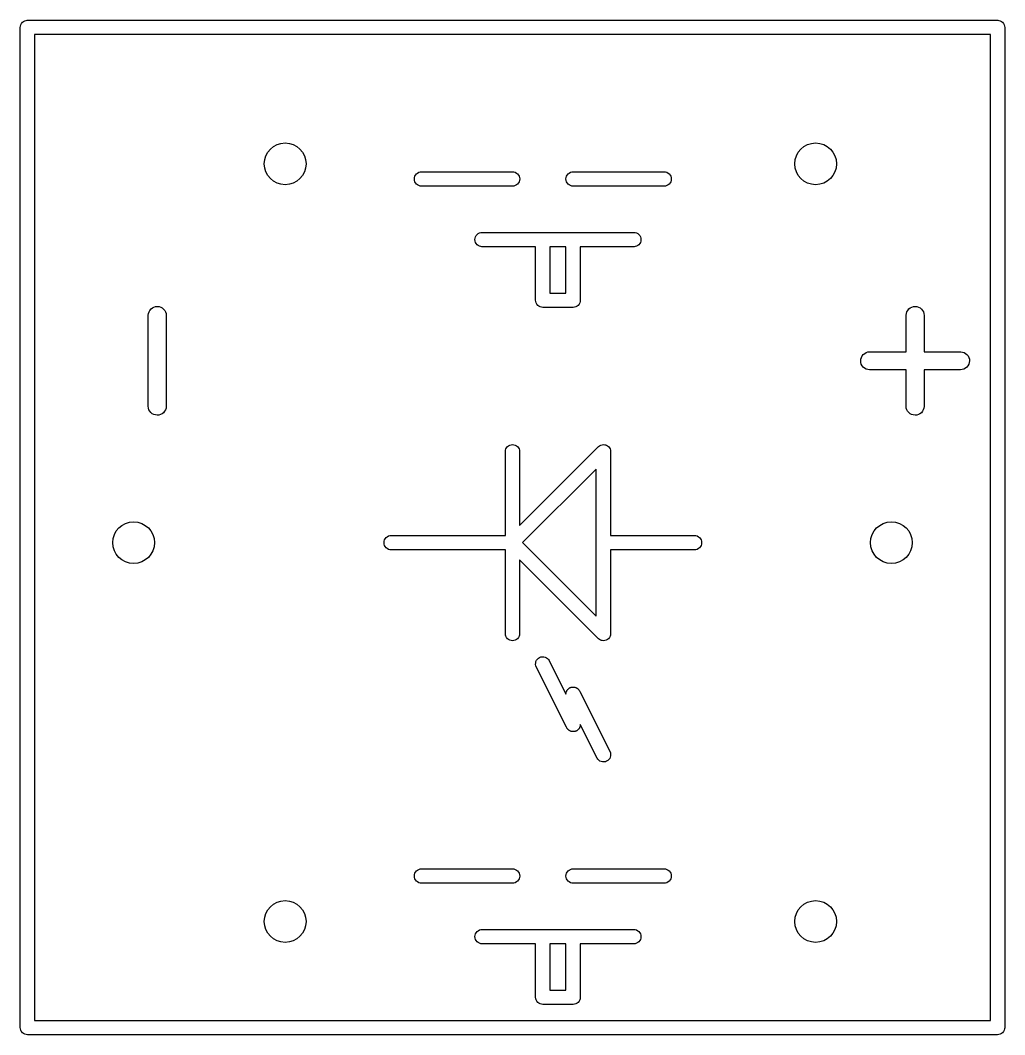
# Model space of a CAD drawing. Extents: x 17 to 176, y -177 to -9.
# Drawn here: x 21.57 to 29.82, y -148.39 to -139.89 of the extents above; entities that cross this region are included whole.
import ezdxf

# ---------------------------------------------------------------- set-up
doc = ezdxf.new("R2010")
doc.units = 0
doc.layers.add('BLACK', color=7, linetype='CONTINUOUS')

msp = doc.modelspace()

# ---------------------------------------------------------------- linework, layer by layer
at = {"layer": 'BLACK', "linetype": 'CONTINUOUS'}
for p, q in [((21.5737, -139.952), (21.5749, -139.94)), ((21.5749, -139.94), (21.5783, -139.929)), ((21.5783, -139.929), (21.5839, -139.919)), ((21.5839, -139.919), (21.5914, -139.909)), ((21.5914, -139.909), (21.6005, -139.902)), ((21.6005, -139.902), (21.6109, -139.896)), ((21.6109, -139.896), (21.6222, -139.893)), ((21.6222, -139.893), (21.6311, -139.892)), ((21.6311, -139.892), (21.6311, -139.892)), ((21.6311, -139.892), (21.634, -139.892)), ((21.634, -139.892), (21.6369, -139.892)), ((21.6369, -139.892), (29.7591, -139.892)), ((29.7591, -139.892), (29.762, -139.892)), ((29.762, -139.892), (29.7649, -139.892)), ((29.7649, -139.892), (29.7649, -139.892)), ((29.7649, -139.892), (29.7738, -139.893)), ((29.7738, -139.893), (29.7851, -139.896)), ((29.7851, -139.896), (29.7955, -139.902)), ((29.7955, -139.902), (29.8046, -139.909)), ((29.8046, -139.909), (29.8121, -139.919)), ((29.8121, -139.919), (29.8177, -139.929)), ((29.8177, -139.929), (29.8211, -139.94)), ((29.8211, -139.94), (29.8223, -139.952)), ((21.574, -139.955), (21.5737, -139.952)), ((21.574, -148.331), (21.574, -139.955)), ((21.694, -140.012), (21.694, -148.274)), ((29.702, -140.012), (21.694, -140.012)), ((29.702, -140.203), (29.702, -140.012)), ((29.8223, -139.952), (29.822, -139.955)), ((29.822, -139.955), (29.822, -148.331)), ((29.702, -148.274), (29.702, -140.203)), ((24.8757, -141.222), (24.8769, -141.21)), ((24.8769, -141.21), (24.8803, -141.199)), ((24.8803, -141.199), (24.8859, -141.189)), ((24.8859, -141.189), (24.8934, -141.179)), ((24.8934, -141.179), (24.9025, -141.172)), ((24.9025, -141.172), (24.9129, -141.166)), ((24.9129, -141.166), (24.9242, -141.163)), ((24.9242, -141.163), (24.9331, -141.162)), ((24.9331, -141.162), (25.7009, -141.162)), ((25.7009, -141.162), (25.7098, -141.163)), ((25.7098, -141.163), (25.7211, -141.166)), ((25.7211, -141.166), (25.7315, -141.172)), ((25.7315, -141.172), (25.7406, -141.179)), ((25.7406, -141.179), (25.7481, -141.189)), ((25.7481, -141.189), (25.7537, -141.199)), ((25.7537, -141.199), (25.7571, -141.21)), ((25.7571, -141.21), (25.7583, -141.222)), ((26.1457, -141.222), (26.1469, -141.21)), ((26.1469, -141.21), (26.1503, -141.199)), ((26.1503, -141.199), (26.1559, -141.189)), ((26.1559, -141.189), (26.1634, -141.179)), ((26.1634, -141.179), (26.1725, -141.172)), ((26.1725, -141.172), (26.1829, -141.166)), ((26.1829, -141.166), (26.1942, -141.163)), ((26.1942, -141.163), (26.2031, -141.162)), ((26.2031, -141.162), (26.9709, -141.162)), ((26.9709, -141.162), (26.9798, -141.163)), ((26.9798, -141.163), (26.9911, -141.166)), ((26.9911, -141.166), (27.0015, -141.172)), ((27.0015, -141.172), (27.0106, -141.179)), ((27.0106, -141.179), (27.0181, -141.189)), ((27.0181, -141.189), (27.0237, -141.199)), ((27.0237, -141.199), (27.0271, -141.21)), ((27.0271, -141.21), (27.0283, -141.222)), ((24.8769, -141.234), (24.8757, -141.222)), ((24.8803, -141.245), (24.8769, -141.234)), ((24.8859, -141.255), (24.8803, -141.245)), ((24.8934, -141.265), (24.8859, -141.255)), ((24.9025, -141.272), (24.8934, -141.265)), ((24.9129, -141.278), (24.9025, -141.272)), ((24.9242, -141.281), (24.9129, -141.278)), ((24.9331, -141.282), (24.9242, -141.281)), ((25.7009, -141.282), (24.9331, -141.282)), ((25.7098, -141.281), (25.7009, -141.282)), ((25.7211, -141.278), (25.7098, -141.281)), ((25.7315, -141.272), (25.7211, -141.278)), ((25.7406, -141.265), (25.7315, -141.272)), ((25.7481, -141.255), (25.7406, -141.265)), ((25.7537, -141.245), (25.7481, -141.255)), ((25.7571, -141.234), (25.7537, -141.245)), ((25.7583, -141.222), (25.7571, -141.234)), ((26.1469, -141.234), (26.1457, -141.222)), ((26.1503, -141.245), (26.1469, -141.234)), ((26.1559, -141.255), (26.1503, -141.245)), ((26.1634, -141.265), (26.1559, -141.255)), ((26.1725, -141.272), (26.1634, -141.265)), ((26.1829, -141.278), (26.1725, -141.272)), ((26.1942, -141.281), (26.1829, -141.278)), ((26.2031, -141.282), (26.1942, -141.281)), ((26.9709, -141.282), (26.2031, -141.282)), ((26.9798, -141.281), (26.9709, -141.282)), ((26.9911, -141.278), (26.9798, -141.281)), ((27.0015, -141.272), (26.9911, -141.278)), ((27.0106, -141.265), (27.0015, -141.272)), ((27.0181, -141.255), (27.0106, -141.265)), ((27.0237, -141.245), (27.0181, -141.255)), ((27.0271, -141.234), (27.0237, -141.245)), ((27.0283, -141.222), (27.0271, -141.234)), ((25.3837, -141.73), (25.3849, -141.718)), ((25.3849, -141.718), (25.3883, -141.707)), ((25.3883, -141.707), (25.3939, -141.697)), ((25.3939, -141.697), (25.4014, -141.687)), ((25.4014, -141.687), (25.4105, -141.68)), ((25.4105, -141.68), (25.4209, -141.674)), ((25.4209, -141.674), (25.4322, -141.671)), ((25.4322, -141.671), (25.4411, -141.67)), ((25.4411, -141.67), (25.9491, -141.67)), ((25.9491, -141.67), (25.952, -141.67)), ((25.952, -141.67), (25.9549, -141.67)), ((25.9549, -141.67), (26.2031, -141.67)), ((26.2031, -141.67), (26.206, -141.67)), ((26.206, -141.67), (26.2089, -141.67)), ((26.2089, -141.67), (26.7169, -141.67)), ((26.7169, -141.67), (26.7258, -141.671)), ((26.7258, -141.671), (26.7371, -141.674)), ((26.7371, -141.674), (26.7475, -141.68)), ((26.7475, -141.68), (26.7566, -141.687)), ((26.7566, -141.687), (26.7641, -141.697)), ((26.7641, -141.697), (26.7697, -141.707)), ((26.7697, -141.707), (26.7731, -141.718)), ((26.7731, -141.718), (26.7743, -141.73)), ((25.3849, -141.742), (25.3837, -141.73)), ((25.3883, -141.753), (25.3849, -141.742)), ((25.3939, -141.763), (25.3883, -141.753)), ((25.4014, -141.773), (25.3939, -141.763)), ((25.4105, -141.78), (25.4014, -141.773)), ((25.4209, -141.786), (25.4105, -141.78)), ((25.4322, -141.789), (25.4209, -141.786)), ((25.4411, -141.79), (25.4322, -141.789)), ((25.892, -141.79), (25.4411, -141.79)), ((25.892, -142.235), (25.892, -141.79)), ((26.012, -141.79), (26.012, -142.178)), ((26.146, -141.79), (26.012, -141.79)), ((26.146, -142.178), (26.146, -141.79)), ((26.7169, -141.79), (26.266, -141.79)), ((26.266, -141.79), (26.266, -142.235)), ((26.7258, -141.789), (26.7169, -141.79)), ((26.7371, -141.786), (26.7258, -141.789)), ((26.7475, -141.78), (26.7371, -141.786)), ((26.7566, -141.773), (26.7475, -141.78)), ((26.7641, -141.763), (26.7566, -141.773)), ((26.7697, -141.753), (26.7641, -141.763)), ((26.7731, -141.742), (26.7697, -141.753)), ((26.7743, -141.73), (26.7731, -141.742)), ((25.8917, -142.238), (25.892, -142.235)), ((25.8929, -142.25), (25.8917, -142.238)), ((26.012, -142.178), (26.146, -142.178)), ((26.266, -142.235), (26.2663, -142.238)), ((26.2663, -142.238), (26.266, -142.241)), ((22.6525, -142.336), (22.6595, -142.323)), ((22.6595, -142.323), (22.669, -142.311)), ((22.669, -142.311), (22.6804, -142.302)), ((22.6804, -142.302), (22.6933, -142.296)), ((22.6933, -142.296), (22.7074, -142.291)), ((22.7074, -142.291), (22.722, -142.29)), ((22.722, -142.29), (22.7365, -142.292)), ((22.7365, -142.292), (22.7505, -142.296)), ((22.7505, -142.296), (22.7634, -142.303)), ((22.7634, -142.303), (22.7746, -142.312)), ((22.7746, -142.312), (22.7839, -142.324)), ((25.8963, -142.261), (25.8929, -142.25)), ((25.9019, -142.271), (25.8963, -142.261)), ((25.9094, -142.281), (25.9019, -142.271)), ((25.9185, -142.288), (25.9094, -142.281)), ((25.9289, -142.294), (25.9185, -142.288)), ((25.9402, -142.297), (25.9289, -142.294)), ((25.952, -142.298), (25.9402, -142.297)), ((25.9549, -142.298), (25.952, -142.298)), ((26.2031, -142.298), (25.9549, -142.298)), ((26.206, -142.298), (26.2031, -142.298)), ((26.2178, -142.297), (26.206, -142.298)), ((26.2291, -142.294), (26.2178, -142.297)), ((26.2395, -142.288), (26.2291, -142.294)), ((26.2486, -142.281), (26.2395, -142.288)), ((26.2561, -142.271), (26.2486, -142.281)), ((26.2617, -142.261), (26.2561, -142.271)), ((26.2651, -142.25), (26.2617, -142.261)), ((26.266, -142.241), (26.2651, -142.25)), ((26.266, -142.241), (26.266, -142.241)), ((29.0025, -142.336), (29.0095, -142.323)), ((29.0095, -142.323), (29.019, -142.311)), ((29.019, -142.311), (29.0304, -142.302)), ((29.0304, -142.302), (29.0433, -142.296)), ((29.0433, -142.296), (29.0574, -142.291)), ((29.0574, -142.291), (29.072, -142.29)), ((29.072, -142.29), (29.0865, -142.292)), ((29.0865, -142.292), (29.1005, -142.296)), ((29.1005, -142.296), (29.1134, -142.303)), ((29.1134, -142.303), (29.1246, -142.312)), ((29.1246, -142.312), (29.1339, -142.324)), ((22.6464, -142.364), (22.6481, -142.349)), ((22.6464, -142.365), (22.6464, -142.364)), ((22.6464, -143.127), (22.6464, -142.365)), ((22.6481, -142.349), (22.6525, -142.336)), ((22.7839, -142.324), (22.7908, -142.336)), ((22.7908, -142.336), (22.795, -142.35)), ((22.795, -142.35), (22.7964, -142.365)), ((22.7964, -142.365), (22.7964, -143.127)), ((28.9964, -142.364), (28.9981, -142.349)), ((28.9964, -142.365), (28.9964, -142.364)), ((28.9964, -142.671), (28.9964, -142.365)), ((28.9981, -142.349), (29.0025, -142.336)), ((29.1339, -142.324), (29.1408, -142.336)), ((29.1408, -142.336), (29.145, -142.35)), ((29.145, -142.35), (29.1464, -142.365)), ((29.1464, -142.365), (29.1464, -142.671)), ((28.6155, -142.745), (28.617, -142.731)), ((28.6168, -142.76), (28.6155, -142.745)), ((28.617, -142.731), (28.6213, -142.717)), ((28.6213, -142.717), (28.6283, -142.704)), ((28.6283, -142.704), (28.6376, -142.693)), ((28.6376, -142.693), (28.649, -142.684)), ((28.649, -142.684), (28.6619, -142.677)), ((28.6619, -142.677), (28.6759, -142.672)), ((28.6759, -142.672), (28.6905, -142.671)), ((28.6905, -142.671), (28.9964, -142.671)), ((29.1464, -142.671), (29.4524, -142.671)), ((29.4524, -142.671), (29.4534, -142.671)), ((29.4534, -142.671), (29.468, -142.673)), ((29.468, -142.673), (29.4819, -142.677)), ((29.4819, -142.677), (29.4948, -142.684)), ((29.4948, -142.684), (29.506, -142.694)), ((29.506, -142.694), (29.5151, -142.705)), ((29.5151, -142.705), (29.5219, -142.718)), ((29.5219, -142.718), (29.5261, -142.732)), ((29.5274, -142.747), (29.5258, -142.761)), ((29.5261, -142.732), (29.5274, -142.747)), ((28.6209, -142.774), (28.6168, -142.76)), ((28.6277, -142.787), (28.6209, -142.774)), ((28.6369, -142.798), (28.6277, -142.787)), ((28.6481, -142.808), (28.6369, -142.798)), ((28.6609, -142.815), (28.6481, -142.808)), ((28.6749, -142.819), (28.6609, -142.815)), ((28.6894, -142.821), (28.6749, -142.819)), ((28.6905, -142.821), (28.6894, -142.821)), ((28.9964, -142.821), (28.6905, -142.821)), ((28.9964, -143.127), (28.9964, -142.821)), ((29.4524, -142.821), (29.1464, -142.821)), ((29.1464, -142.821), (29.1464, -143.127)), ((29.4669, -142.82), (29.4524, -142.821)), ((29.481, -142.815), (29.4669, -142.82)), ((29.4939, -142.808), (29.481, -142.815)), ((29.5052, -142.799), (29.4939, -142.808)), ((29.5146, -142.788), (29.5052, -142.799)), ((29.5215, -142.775), (29.5146, -142.788)), ((29.5258, -142.761), (29.5215, -142.775)), ((22.6479, -143.142), (22.6464, -143.127)), ((22.6521, -143.156), (22.6479, -143.142)), ((22.659, -143.168), (22.6521, -143.156)), ((22.6682, -143.18), (22.659, -143.168)), ((22.7833, -143.169), (22.7739, -143.181)), ((22.7904, -143.156), (22.7833, -143.169)), ((22.7948, -143.143), (22.7904, -143.156)), ((22.7964, -143.128), (22.7948, -143.143)), ((22.7964, -143.127), (22.7964, -143.128)), ((28.9979, -143.142), (28.9964, -143.127)), ((29.0021, -143.156), (28.9979, -143.142)), ((29.009, -143.168), (29.0021, -143.156)), ((29.0182, -143.18), (29.009, -143.168)), ((29.1333, -143.169), (29.1239, -143.181)), ((29.1404, -143.156), (29.1333, -143.169)), ((29.1448, -143.143), (29.1404, -143.156)), ((29.1464, -143.128), (29.1448, -143.143)), ((29.1464, -143.127), (29.1464, -143.128)), ((22.6795, -143.189), (22.6682, -143.18)), ((22.6924, -143.196), (22.6795, -143.189)), ((22.7063, -143.2), (22.6924, -143.196)), ((22.7209, -143.202), (22.7063, -143.2)), ((22.7355, -143.201), (22.7209, -143.202)), ((22.7495, -143.196), (22.7355, -143.201)), ((22.7625, -143.19), (22.7495, -143.196)), ((22.7739, -143.181), (22.7625, -143.19)), ((29.0295, -143.189), (29.0182, -143.18)), ((29.0424, -143.196), (29.0295, -143.189)), ((29.0563, -143.2), (29.0424, -143.196)), ((29.0709, -143.202), (29.0563, -143.2)), ((29.0855, -143.201), (29.0709, -143.202)), ((29.0995, -143.196), (29.0855, -143.201)), ((29.1125, -143.19), (29.0995, -143.196)), ((29.1239, -143.181), (29.1125, -143.19)), ((25.638, -143.505), (25.6389, -143.496)), ((25.638, -144.016), (25.638, -143.505)), ((25.6389, -143.496), (25.6423, -143.485)), ((25.6423, -143.485), (25.6479, -143.475)), ((25.6479, -143.475), (25.6554, -143.465)), ((25.6554, -143.465), (25.6645, -143.458)), ((25.6645, -143.458), (25.6749, -143.452)), ((25.6749, -143.452), (25.6862, -143.449)), ((25.6862, -143.449), (25.698, -143.448)), ((25.698, -143.448), (25.7098, -143.449)), ((25.7098, -143.449), (25.7211, -143.452)), ((25.7211, -143.452), (25.7315, -143.458)), ((25.7315, -143.458), (25.7406, -143.465)), ((25.7406, -143.465), (25.7481, -143.475)), ((25.7481, -143.475), (25.7537, -143.485)), ((25.7537, -143.485), (25.7571, -143.496)), ((25.7571, -143.496), (25.758, -143.505)), ((25.758, -144.125), (26.4155, -143.468)), ((25.758, -143.505), (25.758, -144.125)), ((26.4155, -143.468), (26.4174, -143.465)), ((26.4174, -143.465), (26.4196, -143.463)), ((26.4196, -143.463), (26.4197, -143.463)), ((26.4197, -143.463), (26.4265, -143.458)), ((26.4265, -143.458), (26.4369, -143.452)), ((26.4369, -143.452), (26.4482, -143.449)), ((26.4482, -143.449), (26.46, -143.448)), ((26.46, -143.448), (26.4718, -143.449)), ((26.4718, -143.449), (26.4796, -143.451)), ((26.4796, -143.451), (26.4831, -143.452)), ((26.4831, -143.452), (26.4935, -143.458)), ((26.4935, -143.458), (26.5026, -143.465)), ((26.5026, -143.465), (26.5101, -143.475)), ((26.5101, -143.475), (26.5157, -143.485)), ((26.5157, -143.485), (26.5191, -143.496)), ((26.5191, -143.496), (26.52, -143.505)), ((26.52, -143.505), (26.52, -143.505)), ((26.52, -143.505), (26.5203, -143.508)), ((26.5203, -143.508), (26.52, -143.511)), ((26.52, -143.511), (26.52, -144.21)), ((26.4, -143.653), (25.7829, -144.27)), ((26.4, -144.267), (26.4, -143.653)), ((25.638, -144.21), (25.638, -144.016)), ((24.6217, -144.27), (24.6229, -144.258)), ((24.6229, -144.282), (24.6217, -144.27)), ((24.6229, -144.258), (24.6263, -144.247)), ((24.6263, -144.247), (24.6319, -144.237)), ((24.6319, -144.237), (24.6394, -144.227)), ((24.6394, -144.227), (24.6485, -144.22)), ((24.6485, -144.22), (24.6589, -144.214)), ((24.6589, -144.214), (24.6702, -144.211)), ((24.6702, -144.211), (24.6791, -144.21)), ((24.6791, -144.21), (25.638, -144.21)), ((25.7829, -144.27), (26.4, -144.887)), ((26.3997, -144.27), (26.4, -144.267)), ((26.4, -144.273), (26.3997, -144.27)), ((26.4, -144.887), (26.4, -144.273)), ((26.52, -144.21), (27.2249, -144.21)), ((27.2249, -144.21), (27.2338, -144.211)), ((27.2338, -144.211), (27.2451, -144.214)), ((27.2451, -144.214), (27.2555, -144.22)), ((27.2555, -144.22), (27.2646, -144.227)), ((27.2646, -144.227), (27.2721, -144.237)), ((27.2721, -144.237), (27.2777, -144.247)), ((27.2777, -144.247), (27.2811, -144.258)), ((27.2811, -144.258), (27.2823, -144.27)), ((27.2823, -144.27), (27.2811, -144.282)), ((24.6263, -144.293), (24.6229, -144.282)), ((24.6319, -144.303), (24.6263, -144.293)), ((24.6394, -144.313), (24.6319, -144.303)), ((24.6485, -144.32), (24.6394, -144.313)), ((24.6589, -144.326), (24.6485, -144.32)), ((24.6702, -144.329), (24.6589, -144.326)), ((24.6791, -144.33), (24.6702, -144.329)), ((25.638, -144.33), (24.6791, -144.33)), ((25.638, -145.035), (25.638, -144.33)), ((27.2249, -144.33), (26.52, -144.33)), ((26.52, -144.33), (26.52, -145.029)), ((27.2338, -144.329), (27.2249, -144.33)), ((27.2451, -144.326), (27.2338, -144.329)), ((27.2555, -144.32), (27.2451, -144.326)), ((27.2646, -144.313), (27.2555, -144.32)), ((27.2721, -144.303), (27.2646, -144.313)), ((27.2777, -144.293), (27.2721, -144.303)), ((27.2811, -144.282), (27.2777, -144.293)), ((26.4155, -145.072), (25.758, -144.415)), ((25.758, -144.415), (25.758, -145.035)), ((25.6389, -145.044), (25.638, -145.035)), ((25.6423, -145.055), (25.6389, -145.044)), ((25.7571, -145.044), (25.7537, -145.055)), ((25.758, -145.035), (25.7571, -145.044)), ((26.5191, -145.044), (26.5157, -145.055)), ((26.52, -145.035), (26.5191, -145.044)), ((26.52, -145.029), (26.5203, -145.032)), ((26.5203, -145.032), (26.52, -145.035)), ((26.52, -145.035), (26.52, -145.035)), ((25.6479, -145.065), (25.6423, -145.055)), ((25.6554, -145.075), (25.6479, -145.065)), ((25.6645, -145.082), (25.6554, -145.075)), ((25.6749, -145.088), (25.6645, -145.082)), ((25.6862, -145.091), (25.6749, -145.088)), ((25.698, -145.092), (25.6862, -145.091)), ((25.7098, -145.091), (25.698, -145.092)), ((25.7211, -145.088), (25.7098, -145.091)), ((25.7315, -145.082), (25.7211, -145.088)), ((25.7406, -145.075), (25.7315, -145.082)), ((25.7481, -145.065), (25.7406, -145.075)), ((25.7537, -145.055), (25.7481, -145.065)), ((26.4174, -145.075), (26.4155, -145.072)), ((26.4196, -145.076), (26.4174, -145.075)), ((26.4197, -145.077), (26.4196, -145.076)), ((26.4265, -145.082), (26.4197, -145.077)), ((26.4369, -145.088), (26.4265, -145.082)), ((26.4404, -145.089), (26.4369, -145.088)), ((26.4482, -145.091), (26.4404, -145.089)), ((26.46, -145.092), (26.4482, -145.091)), ((26.4718, -145.091), (26.46, -145.092)), ((26.4831, -145.088), (26.4718, -145.091)), ((26.4935, -145.082), (26.4831, -145.088)), ((26.5026, -145.075), (26.4935, -145.082)), ((26.5101, -145.065), (26.5026, -145.075)), ((26.5157, -145.055), (26.5101, -145.065)), ((25.8919, -145.29), (25.8922, -145.278)), ((25.8939, -145.302), (25.8919, -145.29)), ((25.8922, -145.278), (25.8948, -145.267)), ((25.8948, -145.267), (25.8996, -145.256)), ((25.8996, -145.256), (25.9065, -145.246)), ((25.9065, -145.246), (25.915, -145.238)), ((25.915, -145.238), (25.925, -145.232)), ((25.925, -145.232), (25.9361, -145.228)), ((25.9361, -145.228), (25.9477, -145.226)), ((25.9477, -145.226), (25.9595, -145.226)), ((25.9595, -145.226), (25.9711, -145.229)), ((25.9711, -145.229), (25.9819, -145.234)), ((25.9819, -145.234), (25.9915, -145.24)), ((25.9915, -145.24), (25.9996, -145.249)), ((25.9996, -145.249), (26.0043, -145.257)), ((26.0043, -145.257), (26.146, -145.54)), ((25.897, -145.31), (25.8939, -145.302)), ((26.1501, -145.816), (25.897, -145.31)), ((26.146, -145.537), (26.1461, -145.536)), ((26.146, -145.539), (26.146, -145.537)), ((26.146, -145.54), (26.146, -145.539)), ((26.1461, -145.536), (26.1462, -145.532)), ((26.1462, -145.532), (26.1467, -145.53)), ((26.1467, -145.53), (26.1469, -145.528)), ((26.1469, -145.528), (26.148, -145.525)), ((26.148, -145.525), (26.1488, -145.521)), ((26.1488, -145.521), (26.1497, -145.519)), ((26.1497, -145.519), (26.1503, -145.517)), ((26.1503, -145.517), (26.1521, -145.514)), ((26.1521, -145.514), (26.1536, -145.51)), ((26.1536, -145.51), (26.1549, -145.508)), ((26.1549, -145.508), (26.1559, -145.507)), ((26.1559, -145.507), (26.1583, -145.504)), ((26.1583, -145.504), (26.1605, -145.5)), ((26.1605, -145.5), (26.162, -145.499)), ((26.162, -145.499), (26.1634, -145.497)), ((26.1634, -145.497), (26.1663, -145.495)), ((26.1663, -145.495), (26.169, -145.492)), ((26.169, -145.492), (26.1709, -145.491)), ((26.1709, -145.491), (26.1725, -145.49)), ((26.1725, -145.49), (26.1758, -145.488)), ((26.1758, -145.488), (26.179, -145.486)), ((26.179, -145.486), (26.181, -145.485)), ((26.181, -145.485), (26.1829, -145.484)), ((26.1829, -145.484), (26.1866, -145.483)), ((26.1866, -145.483), (26.1901, -145.482)), ((26.1901, -145.482), (26.1922, -145.481)), ((26.1922, -145.481), (26.1942, -145.481)), ((26.1942, -145.481), (26.198, -145.48)), ((26.198, -145.48), (26.2017, -145.48)), ((26.2017, -145.48), (26.2039, -145.48)), ((26.2039, -145.48), (26.206, -145.48)), ((26.206, -145.48), (26.2098, -145.48)), ((26.2098, -145.48), (26.2135, -145.48)), ((26.2135, -145.48), (26.2156, -145.481)), ((26.2156, -145.481), (26.2178, -145.481)), ((26.2178, -145.481), (26.2214, -145.482)), ((26.2214, -145.482), (26.2251, -145.483)), ((26.2251, -145.483), (26.227, -145.484)), ((26.227, -145.484), (26.2291, -145.484)), ((26.2291, -145.484), (26.2324, -145.486)), ((26.2324, -145.486), (26.2359, -145.488)), ((26.2359, -145.488), (26.2376, -145.489)), ((26.2376, -145.489), (26.2395, -145.49)), ((26.2395, -145.49), (26.2424, -145.492)), ((26.2424, -145.492), (26.2455, -145.494)), ((26.2455, -145.494), (26.247, -145.496)), ((26.247, -145.496), (26.2486, -145.497)), ((26.2486, -145.497), (26.251, -145.5)), ((26.251, -145.5), (26.2536, -145.503)), ((26.2536, -145.503), (26.2548, -145.505)), ((26.2548, -145.505), (26.2561, -145.507)), ((26.2561, -145.507), (26.2579, -145.51)), ((26.2579, -145.51), (26.2583, -145.511)), ((26.2583, -145.511), (26.2593, -145.512)), ((26.2593, -145.512), (26.2617, -145.517)), ((26.2617, -145.517), (26.2619, -145.518)), ((26.2619, -145.518), (26.515, -146.024)), ((26.264, -145.809), (26.2632, -145.813)), ((26.2651, -145.806), (26.264, -145.809)), ((26.2653, -145.804), (26.2651, -145.806)), ((26.2658, -145.802), (26.2653, -145.804)), ((26.2659, -145.798), (26.2658, -145.802)), ((26.266, -145.797), (26.2659, -145.798)), ((26.4077, -146.077), (26.266, -145.794)), ((26.266, -145.794), (26.266, -145.795)), ((26.266, -145.795), (26.266, -145.797)), ((26.1503, -145.817), (26.1501, -145.816)), ((26.1527, -145.822), (26.1503, -145.817)), ((26.1537, -145.823), (26.1527, -145.822)), ((26.1541, -145.824), (26.1537, -145.823)), ((26.1559, -145.827), (26.1541, -145.824)), ((26.1572, -145.829), (26.1559, -145.827)), ((26.1584, -145.831), (26.1572, -145.829)), ((26.161, -145.834), (26.1584, -145.831)), ((26.1634, -145.837), (26.161, -145.834)), ((26.165, -145.838), (26.1634, -145.837)), ((26.1665, -145.84), (26.165, -145.838)), ((26.1696, -145.842), (26.1665, -145.84)), ((26.1725, -145.844), (26.1696, -145.842)), ((26.1744, -145.845), (26.1725, -145.844)), ((26.1761, -145.846), (26.1744, -145.845)), ((26.1796, -145.848), (26.1761, -145.846)), ((26.1829, -145.85), (26.1796, -145.848)), ((26.185, -145.85), (26.1829, -145.85)), ((26.1869, -145.851), (26.185, -145.85)), ((26.1906, -145.852), (26.1869, -145.851)), ((26.1942, -145.853), (26.1906, -145.852)), ((26.1964, -145.853), (26.1942, -145.853)), ((26.1985, -145.854), (26.1964, -145.853)), ((26.2022, -145.854), (26.1985, -145.854)), ((26.206, -145.854), (26.2022, -145.854)), ((26.2081, -145.854), (26.206, -145.854)), ((26.2103, -145.854), (26.2081, -145.854)), ((26.214, -145.854), (26.2103, -145.854)), ((26.2178, -145.853), (26.214, -145.854)), ((26.2198, -145.853), (26.2178, -145.853)), ((26.2219, -145.852), (26.2198, -145.853)), ((26.2254, -145.851), (26.2219, -145.852)), ((26.2291, -145.85), (26.2254, -145.851)), ((26.231, -145.849), (26.2291, -145.85)), ((26.233, -145.848), (26.231, -145.849)), ((26.2361, -145.846), (26.233, -145.848)), ((26.2395, -145.844), (26.2361, -145.846)), ((26.2412, -145.843), (26.2395, -145.844)), ((26.243, -145.842), (26.2412, -145.843)), ((26.2457, -145.839), (26.243, -145.842)), ((26.2486, -145.837), (26.2457, -145.839)), ((26.25, -145.835), (26.2486, -145.837)), ((26.2515, -145.834), (26.25, -145.835)), ((26.2537, -145.83), (26.2515, -145.834)), ((26.2561, -145.827), (26.2537, -145.83)), ((26.2571, -145.826), (26.2561, -145.827)), ((26.2584, -145.824), (26.2571, -145.826)), ((26.2599, -145.82), (26.2584, -145.824)), ((26.2617, -145.817), (26.2599, -145.82)), ((26.2623, -145.815), (26.2617, -145.817)), ((26.2632, -145.813), (26.2623, -145.815)), ((26.515, -146.024), (26.5181, -146.032)), ((26.5198, -146.056), (26.5172, -146.067)), ((26.5181, -146.032), (26.5201, -146.044)), ((26.5201, -146.044), (26.5198, -146.056)), ((26.4124, -146.085), (26.4077, -146.077)), ((26.4205, -146.094), (26.4124, -146.085)), ((26.4301, -146.1), (26.4205, -146.094)), ((26.4409, -146.105), (26.4301, -146.1)), ((26.4525, -146.108), (26.4409, -146.105)), ((26.4643, -146.108), (26.4525, -146.108)), ((26.4759, -146.106), (26.4643, -146.108)), ((26.487, -146.102), (26.4759, -146.106)), ((26.497, -146.096), (26.487, -146.102)), ((26.5055, -146.088), (26.497, -146.096)), ((26.5124, -146.078), (26.5055, -146.088)), ((26.5172, -146.067), (26.5124, -146.078)), ((24.8757, -147.064), (24.8769, -147.052)), ((24.8769, -147.076), (24.8757, -147.064)), ((24.8769, -147.052), (24.8803, -147.041)), ((24.8803, -147.087), (24.8769, -147.076)), ((24.8803, -147.041), (24.8859, -147.031)), ((24.8859, -147.031), (24.8934, -147.021)), ((24.8934, -147.021), (24.9025, -147.014)), ((24.9025, -147.014), (24.9129, -147.008)), ((24.9129, -147.008), (24.9242, -147.005)), ((24.9242, -147.005), (24.9331, -147.004)), ((24.9331, -147.004), (25.7009, -147.004)), ((25.7009, -147.004), (25.7098, -147.005)), ((25.7098, -147.005), (25.7211, -147.008)), ((25.7211, -147.008), (25.7315, -147.014)), ((25.7315, -147.014), (25.7406, -147.021)), ((25.7406, -147.021), (25.7481, -147.031)), ((25.7481, -147.031), (25.7537, -147.041)), ((25.7537, -147.041), (25.7571, -147.052)), ((25.7571, -147.076), (25.7537, -147.087)), ((25.7571, -147.052), (25.7583, -147.064)), ((25.7583, -147.064), (25.7571, -147.076)), ((26.1457, -147.064), (26.1469, -147.052)), ((26.1469, -147.076), (26.1457, -147.064)), ((26.1469, -147.052), (26.1503, -147.041)), ((26.1503, -147.087), (26.1469, -147.076)), ((26.1503, -147.041), (26.1559, -147.031)), ((26.1559, -147.031), (26.1634, -147.021)), ((26.1634, -147.021), (26.1725, -147.014)), ((26.1725, -147.014), (26.1829, -147.008)), ((26.1829, -147.008), (26.1942, -147.005)), ((26.1942, -147.005), (26.2031, -147.004)), ((26.2031, -147.004), (26.9709, -147.004)), ((26.9709, -147.004), (26.9798, -147.005)), ((26.9798, -147.005), (26.9911, -147.008)), ((26.9911, -147.008), (27.0015, -147.014)), ((27.0015, -147.014), (27.0106, -147.021)), ((27.0106, -147.021), (27.0181, -147.031)), ((27.0181, -147.031), (27.0237, -147.041)), ((27.0237, -147.041), (27.0271, -147.052)), ((27.0271, -147.076), (27.0237, -147.087)), ((27.0271, -147.052), (27.0283, -147.064)), ((27.0283, -147.064), (27.0271, -147.076)), ((24.8859, -147.097), (24.8803, -147.087)), ((24.8934, -147.107), (24.8859, -147.097)), ((24.9025, -147.114), (24.8934, -147.107)), ((24.9129, -147.12), (24.9025, -147.114)), ((24.9242, -147.123), (24.9129, -147.12)), ((24.9331, -147.124), (24.9242, -147.123)), ((25.7009, -147.124), (24.9331, -147.124)), ((25.7098, -147.123), (25.7009, -147.124)), ((25.7211, -147.12), (25.7098, -147.123)), ((25.7315, -147.114), (25.7211, -147.12)), ((25.7406, -147.107), (25.7315, -147.114)), ((25.7481, -147.097), (25.7406, -147.107)), ((25.7537, -147.087), (25.7481, -147.097)), ((26.1559, -147.097), (26.1503, -147.087)), ((26.1634, -147.107), (26.1559, -147.097)), ((26.1725, -147.114), (26.1634, -147.107)), ((26.1829, -147.12), (26.1725, -147.114)), ((26.1942, -147.123), (26.1829, -147.12)), ((26.2031, -147.124), (26.1942, -147.123)), ((26.9709, -147.124), (26.2031, -147.124)), ((26.9798, -147.123), (26.9709, -147.124)), ((26.9911, -147.12), (26.9798, -147.123)), ((27.0015, -147.114), (26.9911, -147.12)), ((27.0106, -147.107), (27.0015, -147.114)), ((27.0181, -147.097), (27.0106, -147.107)), ((27.0237, -147.087), (27.0181, -147.097)), ((25.3837, -147.572), (25.3849, -147.56)), ((25.3849, -147.584), (25.3837, -147.572)), ((25.3849, -147.56), (25.3883, -147.549)), ((25.3883, -147.595), (25.3849, -147.584)), ((25.3883, -147.549), (25.3939, -147.539)), ((25.3939, -147.539), (25.4014, -147.529)), ((25.4014, -147.529), (25.4105, -147.522)), ((25.4105, -147.522), (25.4209, -147.516)), ((25.4209, -147.516), (25.4322, -147.513)), ((25.4322, -147.513), (25.4411, -147.512)), ((25.4411, -147.512), (25.9491, -147.512)), ((25.9491, -147.512), (25.952, -147.512)), ((25.952, -147.512), (25.9549, -147.512)), ((25.9549, -147.512), (26.2031, -147.512)), ((26.2031, -147.512), (26.206, -147.512)), ((26.206, -147.512), (26.2089, -147.512)), ((26.2089, -147.512), (26.7169, -147.512)), ((26.7169, -147.512), (26.7258, -147.513)), ((26.7258, -147.513), (26.7371, -147.516)), ((26.7371, -147.516), (26.7475, -147.522)), ((26.7475, -147.522), (26.7566, -147.529)), ((26.7566, -147.529), (26.7641, -147.539)), ((26.7641, -147.539), (26.7697, -147.549)), ((26.7697, -147.549), (26.7731, -147.56)), ((26.7731, -147.584), (26.7697, -147.595)), ((26.7731, -147.56), (26.7743, -147.572)), ((26.7743, -147.572), (26.7731, -147.584)), ((25.3939, -147.605), (25.3883, -147.595)), ((25.4014, -147.615), (25.3939, -147.605)), ((25.4105, -147.622), (25.4014, -147.615)), ((25.4209, -147.628), (25.4105, -147.622)), ((25.4322, -147.631), (25.4209, -147.628)), ((25.4411, -147.632), (25.4322, -147.631)), ((25.892, -147.632), (25.4411, -147.632)), ((25.892, -148.077), (25.892, -147.632)), ((26.012, -147.632), (26.012, -148.02)), ((26.146, -147.632), (26.012, -147.632)), ((26.146, -148.02), (26.146, -147.632)), ((26.7169, -147.632), (26.266, -147.632)), ((26.266, -147.632), (26.266, -148.077)), ((26.7258, -147.631), (26.7169, -147.632)), ((26.7371, -147.628), (26.7258, -147.631)), ((26.7475, -147.622), (26.7371, -147.628)), ((26.7566, -147.615), (26.7475, -147.622)), ((26.7641, -147.605), (26.7566, -147.615)), ((26.7697, -147.595), (26.7641, -147.605)), ((25.8917, -148.08), (25.892, -148.077)), ((25.8929, -148.092), (25.8917, -148.08)), ((25.8963, -148.103), (25.8929, -148.092)), ((25.9017, -148.113), (25.8963, -148.103)), ((26.012, -148.02), (26.146, -148.02)), ((26.2617, -148.103), (26.2561, -148.113)), ((26.2651, -148.092), (26.2617, -148.103)), ((26.266, -148.083), (26.2651, -148.092)), ((26.266, -148.077), (26.2663, -148.08)), ((26.2663, -148.08), (26.266, -148.083)), ((26.266, -148.083), (26.266, -148.083)), ((25.9019, -148.113), (25.9017, -148.113)), ((25.9094, -148.123), (25.9019, -148.113)), ((25.9185, -148.13), (25.9094, -148.123)), ((25.9289, -148.136), (25.9185, -148.13)), ((25.9402, -148.139), (25.9289, -148.136)), ((25.952, -148.14), (25.9402, -148.139)), ((25.9549, -148.14), (25.952, -148.14)), ((26.2031, -148.14), (25.9549, -148.14)), ((26.206, -148.14), (26.2031, -148.14)), ((26.2178, -148.139), (26.206, -148.14)), ((26.2291, -148.136), (26.2178, -148.139)), ((26.2395, -148.13), (26.2291, -148.136)), ((26.2486, -148.123), (26.2395, -148.13)), ((26.2561, -148.113), (26.2486, -148.123)), ((21.694, -148.274), (29.702, -148.274)), ((21.5737, -148.334), (21.574, -148.331)), ((21.5749, -148.346), (21.5737, -148.334)), ((21.5783, -148.357), (21.5749, -148.346)), ((21.582, -148.364), (21.5783, -148.357)), ((29.8177, -148.357), (29.8121, -148.367)), ((29.8211, -148.346), (29.8177, -148.357)), ((29.822, -148.337), (29.8211, -148.346)), ((29.822, -148.331), (29.8223, -148.334)), ((29.8223, -148.334), (29.822, -148.337)), ((29.822, -148.337), (29.822, -148.337)), ((21.5839, -148.367), (21.582, -148.364)), ((21.5914, -148.377), (21.5839, -148.367)), ((21.6005, -148.384), (21.5914, -148.377)), ((21.6109, -148.39), (21.6005, -148.384)), ((21.6222, -148.393), (21.6109, -148.39)), ((21.634, -148.394), (21.6222, -148.393)), ((21.6369, -148.394), (21.634, -148.394)), ((29.7591, -148.394), (21.6369, -148.394)), ((29.762, -148.394), (29.7591, -148.394)), ((29.7738, -148.393), (29.762, -148.394)), ((29.7851, -148.39), (29.7738, -148.393)), ((29.7955, -148.384), (29.7851, -148.39)), ((29.8046, -148.377), (29.7955, -148.384)), ((29.8121, -148.367), (29.8046, -148.377))]:
    msp.add_line(p, q, dxfattribs=at)
at = {"layer": 'BLACK'}
for centre in [(23.793, -141.095), (23.793, -141.095), (28.238, -141.095), (28.238, -141.095), (22.523, -144.27), (22.523, -144.27), (28.873, -144.27), (28.873, -144.27), (23.793, -147.445), (23.793, -147.445), (28.238, -147.445), (28.238, -147.445)]:
    msp.add_circle(centre, 0.175, dxfattribs=at)

doc.saveas('drawing.dxf')
